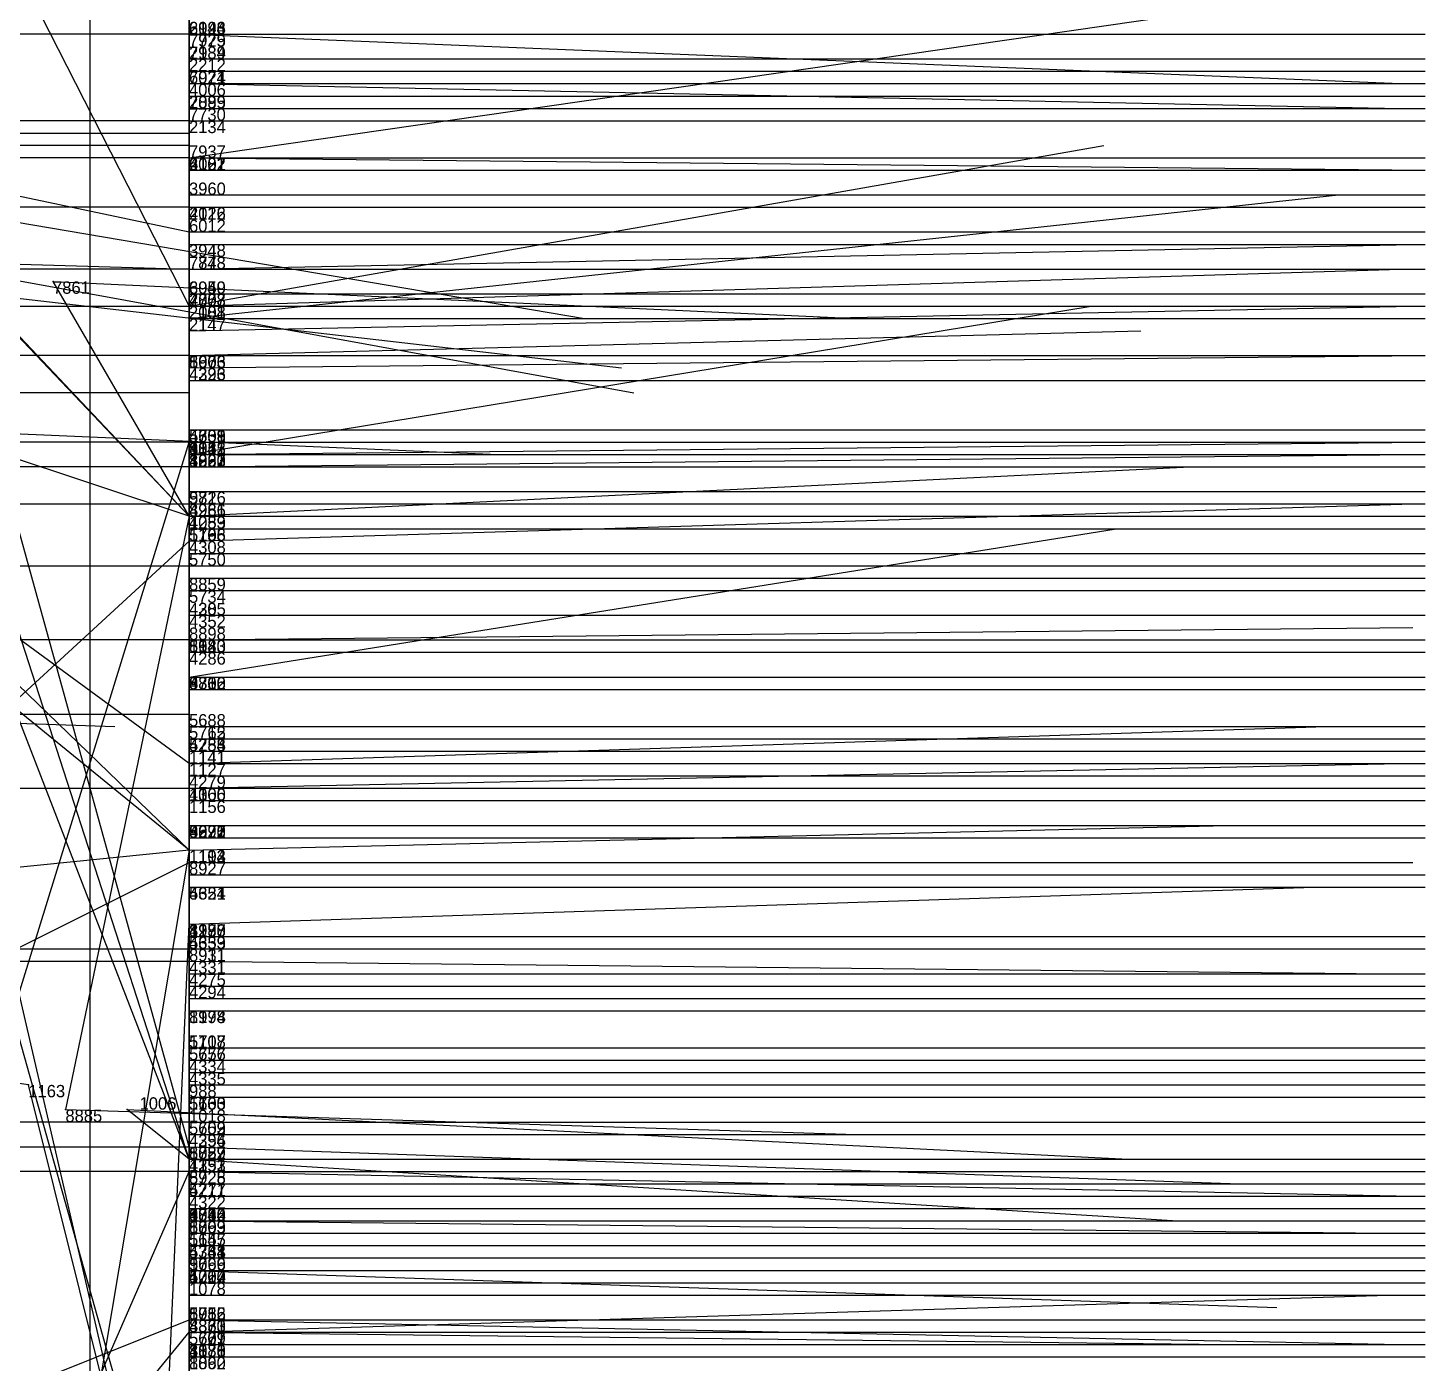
# Model space of a CAD drawing. Extents: x -0.07 to 1.1, y -0.07 to 1.1.
# Drawn here: x 0.987 to 1.1, y 0.4235 to 0.5315 of the extents above; entities that cross this region are included whole.
import ezdxf

# ---------------------------------------------------------------- set-up
doc = ezdxf.new("R2010")
doc.units = 0
for name, color, linetype in [('Clients', 3, 'CONTINUOUS'), ('Facilities', 3, 'CONTINUOUS'), ('Facilities_lines', 3, 'CONTINUOUS'), ('Min_max_boxes', 1, 'CONTINUOUS'), ('Normals', 1, 'CONTINUOUS'), ('Source_points', 5, 'CONTINUOUS'), ('Text', 3, 'CONTINUOUS')]:
    doc.layers.add(name, color=color, linetype=linetype)

msp = doc.modelspace()

# ---------------------------------------------------------------- linework, layer by layer
at = {"layer": 'Clients', "color": 5}
for p in [(1, 0.531, 0.946), (1, 0.521, 0.042), (0.989, 0.511, 1), (1, 0.512, 0.905), (1, 0.512, 0.932), (1, 0.509, 0.002), (1, 0.509, 0.939), (1, 0.508, 0.044), (1, 0.507, 0.073), (1, 0.505, 0.995), (1, 0.504, 0.088), (1, 0.498, 0.978), (1, 0.497, 0.005), (1, 0.497, 0.905), (1, 0.496, 0.932), (1, 0.49, 0.077), (1, 0.482, 0.927), (1, 0.479, 0.002), (1, 0.47, 0.067), (1, 0.464, 0.069), (1, 0.464, 0.016), (1, 0.459, 0.035), (1, 0.456, 0.947), (1, 0.456, 0.946), (0.987, 0.446), (0.99, 0.444, 1), (0.995, 0.444), (1, 0.439, 0.926), (1, 0.435, 0.045), (1, 0.434, 0.081), (1, 0.434, 0.966), (1, 0.431, 0.026), (1, 0.427, 0.955), (1, 0.426, 0.944), (1, 0.426, 0.987)]:
    msp.add_point(p, dxfattribs=at)
at = {"layer": 'Facilities', "color": 3}
for p in [(1, 0.531, 0.358), (1, 0.531, 0.572), (1, 0.531, 0.865), (1, 0.529, 0.172), (1, 0.529, 0.842), (1, 0.528, 0.233), (1, 0.527, 0.678), (1, 0.527, 0.94), (1, 0.526, 0.413), (1, 0.525, 0.135), (1, 0.525, 0.82), (1, 0.525, 0.786), (1, 0.524, 0.106), (1, 0.521, 0.369), (1, 0.521, 0.714), (1, 0.521, 0.911), (1, 0.52, 0.361), (1, 0.518, 0.391), (1, 0.517, 0.146), (1, 0.517, 0.269), (1, 0.515, 0.543), (1, 0.514, 0.496), (1, 0.51, 0.484), (1, 0.51, 0.731), (1, 0.51, 0.833), (1, 0.509, 0.404), (1, 0.508, 0.209), (1, 0.505, 0.522), (1, 0.503, 0.319), (1, 0.503, 0.463), (1, 0.499, 0.426), (1, 0.499, 0.605), (1, 0.498, 0.29), (1, 0.498, 0.579), (1, 0.497, 0.208), (1, 0.497, 0.335), (1, 0.497, 0.369), (1, 0.496, 0.857), (1, 0.494, 0.132), (1, 0.493, 0.676), (1, 0.492, 0.245), (1, 0.492, 0.443), (1, 0.492, 0.988), (1, 0.491, 0.141), (1, 0.491, 0.383), (1, 0.491, 0.537), (1, 0.491, 0.571), (1, 0.489, 0.424), (1, 0.488, 0.642), (1, 0.487, 0.832), (1, 0.486, 0.556), (1, 0.484, 0.347), (1, 0.484, 0.402), (1, 0.484, 0.307), (1, 0.482, 0.845), (1, 0.481, 0.117), (1, 0.481, 0.393), (1, 0.481, 0.541), (1, 0.479, 0.634), (1, 0.479, 0.838), (1, 0.478, 0.393), (1, 0.478, 0.768), (1, 0.475, 0.654), (1, 0.475, 0.586), (1, 0.475, 0.687), (1, 0.474, 0.66), (1, 0.473, 0.405), (1, 0.473, 0.602), (1, 0.472, 0.041), (1, 0.472, 0.155), (1, 0.471, 0.443), (1, 0.47, 0.176), (1, 0.47, 0.487), (1, 0.469, 0.196), (1, 0.467, 0.276), (1, 0.467, 0.592), (1, 0.466, 0.49), (1, 0.466, 0.829), (1, 0.466, 0.865), (1, 0.465, 0.001), (1, 0.463, 0.901), (1, 0.462, 0.373), (1, 0.462, 0.609), (1, 0.458, 0.334), (1, 0.458, 0.332), (1, 0.458, 0.392), (1, 0.458, 0.792), (1, 0.457, 0.728), (1, 0.455, 0.33), (1, 0.454, 0.391), (1, 0.453, 0.354), (1, 0.452, 0.229), (1, 0.452, 0.842), (1, 0.449, 0.175), (1, 0.449, 0.576), (1, 0.449, 0.718), (1, 0.448, 0.531), (1, 0.447, 0.457), (1, 0.446, 0.126), (1, 0.446, 0.483), (1, 0.445, 0.178), (1, 0.445, 0.735), (1, 0.445, 0.667), (1, 0.443, 0.212), (1, 0.443, 0.601), (1, 0.442, 0.38), (1, 0.442, 0.411), (1, 0.442, 0.584), (1, 0.442, 0.703), (1, 0.441, 0.98), (1, 0.44, 0.162), (1, 0.44, 0.005), (1, 0.44, 0.26), (1, 0.44, 0.56), (1, 0.439, 0.271), (1, 0.438, 0.383), (1, 0.438, 0.711), (1, 0.437, 0.48), (1, 0.437, 0.544), (1, 0.436, 0.216), (1, 0.436, 0.84), (1, 0.435, 0.328), (1, 0.435, 0.539), (1, 0.435, 0.698), (1, 0.433, 0.249), (1, 0.433, 0.461), (1, 0.433, 0.539), (1, 0.433, 0.582), (1, 0.432, 0.522), (1, 0.431, 0.201), (1, 0.431, 0.455), (1, 0.431, 0.565), (1, 0.431, 0.729), (1, 0.431, 0.647), (1, 0.43, 0.13), (1, 0.43, 0.516), (1, 0.429, 0.176), (1, 0.427, 0.061), (1, 0.427, 0.343), (1, 0.427, 0.663), (1, 0.426, 0.698), (1, 0.426, 0.673), (1, 0.426, 0.704), (1, 0.425, 0.137), (1, 0.425, 0.318), (1, 0.425, 0.717), (1, 0.425, 0.76), (1, 0.424, 0.096), (1, 0.424, 0.087)]:
    msp.add_point(p, dxfattribs=at)
at = {"layer": 'Facilities_lines', "color": 3}
for p, q in [((1, 0.655, 0.047), (1, 0.504, 0.088)), ((1, 0.655, 0.063), (1, 0.434, 0.081)), ((1, 0.424, 0.087), (1, 0.638, 0.081)), ((1, 0.629, 0.049), (1, 0.47, 0.067)), ((1, 0.629, 0.049), (1, 0.507, 0.073)), ((0.941, 0.625), (1, 0.509, 0.002)), ((1, 0.465, 0.001), (1, 0.611, 0.009)), ((1, 0.465, 0.001), (1, 0.609)), ((1, 0.603, 0.984), (1, 0.456, 0.947)), ((1, 0.603, 0.984), (1, 0.456, 0.946)), ((1, 0.401, 0.999), (0.96, 0.543, 1)), ((1, 0.527, 0.94), (1, 0.531, 0.946)), ((1, 0.527, 0.94), (1, 0.512, 0.932)), ((1, 0.527, 0.94), (1, 0.509, 0.939)), ((1, 0.527, 0.94), (1, 0.348, 0.963)), ((1, 0.394, 0.005), (1, 0.521, 0.042)), ((1, 0.521, 0.911), (1, 0.412, 0.913)), ((1, 0.441, 0.98), (0.979, 0.517, 1)), ((0.931, 0.514, 1), (1, 0.512, 0.905)), ((1, 0.492, 0.988), (0.981, 0.512, 1)), ((1, 0.492, 0.988), (0.989, 0.511, 1)), ((1, 0.492, 0.988), (0.983, 0.51, 1)), ((1, 0.394, 0.005), (1, 0.508, 0.044)), ((1, 0.44, 0.005), (0.979, 0.505)), ((1, 0.441, 0.98), (1, 0.505, 0.995)), ((1, 0.472, 0.041), (0.959, 0.502)), ((1, 0.44, 0.005), (0.976, 0.502)), ((1, 0.492, 0.988), (0.979, 0.499, 1)), ((0.975, 0.417, 1), (1, 0.498, 0.978)), ((1, 0.44, 0.005), (1, 0.497, 0.005)), ((1, 0.418, 0.908), (1, 0.497, 0.905)), ((1, 0.319, 0.938), (1, 0.496, 0.932)), ((1, 0.465, 0.001), (0.971, 0.493)), ((1, 0.492, 0.988), (0.99, 0.444, 1)), ((1, 0.492, 0.988), (1, 0.258, 0.983)), ((1, 0.492, 0.988), (1, 0.426, 0.987)), ((0.938, 0.433), (1, 0.49, 0.077)), ((1, 0.394, 0.005), (0.978, 0.489)), ((1, 0.465, 0.001), (0.973, 0.487)), ((1, 0.368, 0.949), (1, 0.482, 0.927)), ((1, 0.394, 0.005), (1, 0.479, 0.002)), ((1, 0.472, 0.041), (1, 0.269, 0.019)), ((1, 0.472, 0.041), (1, 0.314, 0.051)), ((1, 0.472, 0.041), (1, 0.464, 0.016)), ((1, 0.472, 0.041), (1, 0.431, 0.026)), ((1, 0.465, 0.001), (0.951, 0.46)), ((1, 0.465, 0.001), (0.978, 0.334)), ((1, 0.465, 0.001), (1, 0.408, 0.064)), ((1, 0.465, 0.001), (1, 0.323, 0.028)), ((1, 0.465, 0.001), (1, 0.402, 0.06)), ((0.938, 0.433), (1, 0.464, 0.069)), ((0.995, 0.344), (1, 0.459, 0.035)), ((1, 0.394, 0.005), (0.987, 0.446)), ((1, 0.44, 0.005), (0.995, 0.444)), ((1, 0.44, 0.005), (1, 0.369, 0.01)), ((0.956, 0.338, 1), (1, 0.439, 0.926)), ((1, 0.427, 0.061), (1, 0.435, 0.045)), ((1, 0.401, 0.999), (1, 0.434, 0.966)), ((0.975, 0.417, 1), (1, 0.427, 0.955)), ((1, 0.427, 0.061), (1, 0.22, 0.063)), ((0.982, 0.404, 1), (1, 0.426, 0.944))]:
    msp.add_line(p, q, dxfattribs=at)
at = {"layer": 'Min_max_boxes', "color": 1}
for p, q in [((1, 0.523, 0.934), (1, 0.903, 0.934)), ((1, 0.523, 1), (1, 0.903, 1)), ((1, 0.504, 0.045), (1, 0.885, 0.045)), ((1, 0.885, 0.045), (1, 0.504, 0.045)), ((1, 0.504, 0.088), (1, 0.885, 0.088)), ((1, 0.885, 0.088), (1, 0.504, 0.088)), ((1, 0.509), (1, 0.811)), ((1, 0.509, 0.073), (1, 0.811, 0.073)), ((1, 0.47), (1, 0.788)), ((1, 0.47, 0.073), (1, 0.788, 0.073)), ((1, 0.476), (1, 0.767)), ((1, 0.476, 0.004), (1, 0.767, 0.004)), ((1, 0.488, 0.957), (1, 0.751, 0.957)), ((1, 0.488, 1), (1, 0.751, 1)), ((1, 0.456, 0.946), (1, 0.72, 0.946)), ((1, 0.456, 1), (1, 0.72, 1)), ((1, 0.457), (1, 0.674)), ((1, 0.457, 0.067), (1, 0.674, 0.067)), ((1, 0.434, 0.063), (1, 0.655, 0.063)), ((1, 0.655, 0.063), (1, 0.434, 0.063)), ((1, 0.434, 0.081), (1, 0.655, 0.081)), ((1, 0.655, 0.081), (1, 0.434, 0.081)), ((1, 0.424, 0.081), (1, 0.638, 0.081)), ((1, 0.638, 0.081), (1, 0.424, 0.081)), ((1, 0.424, 0.087), (1, 0.638, 0.087)), ((1, 0.638, 0.087), (1, 0.424, 0.087)), ((1, 0.221), (1, 0.626)), ((1, 0.221, 0.015), (1, 0.626, 0.015)), ((1, 0.323), (1, 0.611)), ((1, 0.323, 0.064), (1, 0.611, 0.064)), ((0.992, 0.239), (0.992, 0.573)), ((0.992, 0.239), (0.992, 0.573)), ((1, 0.292, 0.944), (1, 0.563, 0.944)), ((1, 0.292, 1), (1, 0.563, 1)), ((1, 0.405), (1, 0.555)), ((1, 0.405, 0.077), (1, 0.555, 0.077)), ((1, 0.291, 0.966), (1, 0.543, 0.966)), ((1, 0.291, 1), (1, 0.543, 1)), ((1, 0.531, 0.927), (0.933, 0.531, 0.927)), ((1, 0.531, 1), (0.933, 0.531, 1)), ((1, 0.352, 0.927), (1, 0.531, 0.927)), ((1, 0.352, 1), (1, 0.531, 1)), ((1, 0.531, 0.927), (1, 0.531, 1)), ((1, 0.348, 0.932), (1, 0.531, 0.932)), ((1, 0.531, 0.932), (1, 0.531, 0.932)), ((1, 0.531, 0.932), (1, 0.348, 0.932)), ((1, 0.348, 0.963), (1, 0.531, 0.963)), ((1, 0.531, 0.963), (1, 0.531, 0.963)), ((1, 0.531, 0.963), (1, 0.348, 0.963)), ((1, 0.531, 0.932), (1, 0.531, 0.963)), ((1, 0.531, 0.932), (1, 0.531, 0.963)), ((1, 0.524, 0.905), (0.921, 0.524, 0.905)), ((1, 0.524, 1), (0.921, 0.524, 1)), ((1, 0.493, 0.905), (1, 0.524, 0.905)), ((1, 0.493, 1), (1, 0.524, 1)), ((1, 0.524, 0.905), (1, 0.524, 1)), ((0.962, 0.523, 0.934), (1, 0.523, 0.934)), ((0.962, 0.523, 1), (1, 0.523, 1)), ((1, 0.523, 0.934), (1, 0.523, 1)), ((1, 0.522, 0.996), (0.946, 0.522, 0.996)), ((1, 0.522, 1), (0.946, 0.522, 1)), ((1, 0.356, 0.996), (1, 0.522, 0.996)), ((1, 0.356, 1), (1, 0.522, 1)), ((1, 0.522, 0.996), (1, 0.522, 1)), ((1, 0.521), (0.953, 0.521)), ((1, 0.521, 0.059), (0.953, 0.521, 0.059)), ((1, 0.368), (1, 0.521)), ((1, 0.368, 0.059), (1, 0.521, 0.059)), ((1, 0.521), (1, 0.521, 0.059)), ((1, 0.412, 0.911), (1, 0.521, 0.911)), ((1, 0.521, 0.911), (1, 0.521, 0.911)), ((1, 0.521, 0.911), (1, 0.412, 0.911)), ((1, 0.412, 0.913), (1, 0.521, 0.913)), ((1, 0.521, 0.913), (1, 0.521, 0.913)), ((1, 0.521, 0.913), (1, 0.412, 0.913)), ((1, 0.521, 0.911), (1, 0.521, 0.913)), ((1, 0.521, 0.911), (1, 0.521, 0.913)), ((1, 0.517, 0.98), (0.979, 0.517, 0.98)), ((1, 0.517, 1), (0.979, 0.517, 1)), ((1, 0.441, 0.98), (1, 0.517, 0.98)), ((1, 0.441, 1), (1, 0.517, 1)), ((1, 0.517, 0.98), (1, 0.517, 1)), ((1, 0.512, 0.983), (0.979, 0.512, 0.983)), ((1, 0.512, 1), (0.979, 0.512, 1)), ((1, 0.258, 0.983), (1, 0.512, 0.983)), ((1, 0.258, 1), (1, 0.512, 1)), ((1, 0.512, 0.983), (1, 0.512, 1)), ((0.932, 0.509), (1, 0.509)), ((0.932, 0.509, 0.073), (1, 0.509, 0.073)), ((1, 0.509), (1, 0.509, 0.073)), ((1, 0.505), (0.976, 0.505)), ((1, 0.505, 0.01), (0.976, 0.505, 0.01)), ((1, 0.369), (1, 0.505)), ((1, 0.369, 0.01), (1, 0.505, 0.01)), ((1, 0.505), (1, 0.505, 0.01)), ((1, 0.504, 0.045), (1, 0.504, 0.045)), ((1, 0.504, 0.088), (1, 0.504, 0.088)), ((1, 0.504, 0.045), (1, 0.504, 0.088)), ((1, 0.504, 0.045), (1, 0.504, 0.088)), ((1, 0.502), (0.959, 0.502)), ((1, 0.502, 0.051), (0.959, 0.502, 0.051)), ((1, 0.269), (1, 0.502)), ((1, 0.269, 0.051), (1, 0.502, 0.051)), ((1, 0.502), (1, 0.502, 0.051)), ((1, 0.498), (0.964, 0.498)), ((1, 0.498, 0.035), (0.964, 0.498, 0.035)), ((1, 0.498, 0.955), (0.964, 0.498, 0.955)), ((1, 0.498, 1), (0.964, 0.498, 1)), ((1, 0.159), (1, 0.498)), ((1, 0.159, 0.035), (1, 0.498, 0.035)), ((1, 0.498), (1, 0.498, 0.035)), ((1, 0.285, 0.955), (1, 0.498, 0.955)), ((1, 0.285, 1), (1, 0.498, 1)), ((1, 0.498, 0.955), (1, 0.498, 1)), ((1, 0.418, 0.905), (1, 0.497, 0.905)), ((1, 0.497, 0.905), (1, 0.497, 0.905)), ((1, 0.497, 0.905), (1, 0.418, 0.905)), ((1, 0.418, 0.908), (1, 0.497, 0.908)), ((1, 0.497, 0.908), (1, 0.497, 0.908)), ((1, 0.497, 0.908), (1, 0.418, 0.908)), ((1, 0.497, 0.905), (1, 0.497, 0.908)), ((1, 0.497, 0.905), (1, 0.497, 0.908)), ((1, 0.496, 0.932), (0.929, 0.496, 0.932)), ((1, 0.496, 1), (0.929, 0.496, 1)), ((1, 0.278, 0.932), (1, 0.496, 0.932)), ((1, 0.278, 1), (1, 0.496, 1)), ((1, 0.496, 0.932), (1, 0.496, 1)), ((0.921, 0.493, 0.905), (1, 0.493, 0.905)), ((0.921, 0.493, 1), (1, 0.493, 1)), ((1, 0.493, 0.905), (1, 0.493, 1)), ((0.951, 0.488, 0.957), (1, 0.488, 0.957)), ((0.951, 0.488, 1), (1, 0.488, 1)), ((1, 0.488, 0.957), (1, 0.488, 1)), ((1, 0.482), (0.92, 0.482)), ((1, 0.482, 0.075), (0.92, 0.482, 0.075)), ((1, 0.482, 0.927), (0.946, 0.482, 0.927)), ((1, 0.482, 1), (0.946, 0.482, 1)), ((1, 0.166), (1, 0.482)), ((1, 0.166, 0.075), (1, 0.482, 0.075)), ((1, 0.482), (1, 0.482, 0.075)), ((1, 0.226, 0.927), (1, 0.482, 0.927)), ((1, 0.226, 1), (1, 0.482, 1)), ((1, 0.482, 0.927), (1, 0.482, 1)), ((0.961, 0.476), (1, 0.476)), ((0.961, 0.476, 0.004), (1, 0.476, 0.004)), ((1, 0.476), (1, 0.476, 0.004)), ((0.934, 0.47), (1, 0.47)), ((0.934, 0.47, 0.073), (1, 0.47, 0.073)), ((1, 0.47), (1, 0.47, 0.073)), ((0.947, 0.457), (1, 0.457)), ((0.947, 0.457, 0.067), (1, 0.457, 0.067)), ((1, 0.457), (1, 0.457, 0.067)), ((0.984, 0.456, 0.946), (1, 0.456, 0.946)), ((0.984, 0.456, 1), (1, 0.456, 1)), ((1, 0.456, 0.946), (1, 0.456, 1)), ((1, 0.443, 0.965), (0.957, 0.443, 0.965)), ((1, 0.443, 1), (0.957, 0.443, 1)), ((1, 0.336, 0.965), (1, 0.443, 0.965)), ((1, 0.336, 1), (1, 0.443, 1)), ((1, 0.443, 0.965), (1, 0.443, 1)), ((0.979, 0.441, 0.98), (1, 0.441, 0.98)), ((0.979, 0.441, 1), (1, 0.441, 1)), ((1, 0.441, 0.98), (1, 0.441, 1)), ((1, 0.439, 0.926), (0.948, 0.439, 0.926)), ((1, 0.439, 1), (0.948, 0.439, 1)), ((1, 0.318, 0.926), (1, 0.439, 0.926)), ((1, 0.318, 1), (1, 0.439, 1)), ((1, 0.439, 0.926), (1, 0.439, 1)), ((1, 0.22, 0.045), (1, 0.435, 0.045)), ((1, 0.435, 0.045), (1, 0.435, 0.045)), ((1, 0.435, 0.045), (1, 0.22, 0.045)), ((1, 0.22, 0.063), (1, 0.435, 0.063)), ((1, 0.435, 0.063), (1, 0.435, 0.063)), ((1, 0.435, 0.063), (1, 0.22, 0.063)), ((1, 0.435, 0.045), (1, 0.435, 0.063)), ((1, 0.435, 0.045), (1, 0.435, 0.063)), ((1, 0.434, 0.063), (1, 0.434, 0.063)), ((1, 0.434, 0.081), (1, 0.434, 0.081)), ((1, 0.434, 0.063), (1, 0.434, 0.081)), ((1, 0.434, 0.063), (1, 0.434, 0.081)), ((1, 0.424, 0.081), (1, 0.424, 0.081)), ((1, 0.424, 0.087), (1, 0.424, 0.087)), ((1, 0.424, 0.081), (1, 0.424, 0.087)), ((1, 0.424, 0.081), (1, 0.424, 0.087))]:
    msp.add_line(p, q, dxfattribs=at)
at = {"layer": 'Normals', "color": 1}
for p, q in [((1, 0.521, 0.042), (1.09, 0.534)), ((1, 0.531, 0.358), (1.1, 0.531, 0.358)), ((1, 0.531, 0.572), (1.1, 0.531, 0.572)), ((1, 0.531, 0.946), (1.098, 0.527, 0.968)), ((1, 0.531, 0.865), (1.1, 0.531, 0.865)), ((1, 0.529, 0.172), (1.1, 0.529, 0.172)), ((1, 0.529, 0.842), (1.1, 0.529, 0.842)), ((1, 0.528, 0.233), (1.1, 0.528, 0.233)), ((1, 0.527, 0.678), (1.1, 0.527, 0.678)), ((1, 0.527, 0.94), (1.098, 0.525, 0.96)), ((1, 0.526, 0.413), (1.1, 0.526, 0.413)), ((1, 0.525, 0.135), (1.1, 0.525, 0.135)), ((1, 0.525, 0.82), (1.1, 0.525, 0.82)), ((1, 0.525, 0.786), (1.1, 0.525, 0.786)), ((1, 0.524, 0.106), (1.1, 0.524, 0.106)), ((0.962, 0.523, 1), (1, 0.515, 1.092)), ((1, 0.509, 0.002), (1.074, 0.522, -0.063)), ((1, 0.521, 0.369), (1.1, 0.521, 0.369)), ((1, 0.521, 0.714), (1.1, 0.521, 0.714)), ((1, 0.521, 0.911), (1.1, 0.52, 0.916)), ((1, 0.52, 0.361), (1.1, 0.52, 0.361)), ((1, 0.508, 0.044), (1.093, 0.518, 0.007)), ((1, 0.518, 0.391), (1.1, 0.518, 0.391)), ((0.979, 0.517, 1), (1.032, 0.508, 1.085)), ((1, 0.517, 0.146), (1.1, 0.517, 0.146)), ((1, 0.517, 0.269), (1.1, 0.517, 0.269)), ((1, 0.515, 0.543), (1.1, 0.515, 0.543)), ((1, 0.514, 0.496), (1.1, 0.514, 0.496)), ((1, 0.512, 0.932), (1.099, 0.514, 0.949)), ((0.981, 0.512, 1), (1.036, 0.502, 1.083)), ((0.989, 0.511, 1), (1.054, 0.508, 1.076)), ((1, 0.512, 0.905), (1.1, 0.512, 0.907)), ((1, 0.509, 0.939), (1.098, 0.512, 0.956)), ((0.983, 0.51, 1), (1.035, 0.504, 1.086)), ((1, 0.51, 0.484), (1.1, 0.51, 0.484)), ((1, 0.51, 0.731), (1.1, 0.51, 0.731)), ((1, 0.51, 0.833), (1.1, 0.51, 0.833)), ((1, 0.497, 0.005), (1.073, 0.509, -0.062)), ((1, 0.507, 0.073), (1.099, 0.509, 0.058)), ((1, 0.509, 0.404), (1.1, 0.509, 0.404)), ((1, 0.508, 0.209), (1.1, 0.508, 0.209)), ((1, 0.505, 0.995), (1.077, 0.507, 1.058)), ((1, 0.504, 0.088), (1.1, 0.505, 0.079)), ((1, 0.505, 0.522), (1.1, 0.505, 0.522)), ((1, 0.503, 0.319), (1.1, 0.503, 0.319)), ((1, 0.503, 0.463), (1.1, 0.503, 0.463)), ((0.979, 0.499, 1), (1.025, 0.497, 1.089)), ((1, 0.499, 0.426), (1.1, 0.499, 0.426)), ((1, 0.499, 0.605), (1.1, 0.499, 0.605)), ((1, 0.498, 0.29), (1.1, 0.498, 0.29)), ((1, 0.498, 0.579), (1.1, 0.498, 0.579)), ((1, 0.498, 0.978), (1.085, 0.498, 1.031)), ((1, 0.497, 0.905), (1.1, 0.498, 0.906)), ((1, 0.497, 0.208), (1.1, 0.497, 0.208)), ((1, 0.497, 0.335), (1.1, 0.497, 0.335)), ((1, 0.497, 0.369), (1.1, 0.497, 0.369)), ((1, 0.496, 0.932), (1.099, 0.497, 0.945)), ((1, 0.496, 0.857), (1.1, 0.496, 0.857)), ((1, 0.492, 0.988), (1.081, 0.496, 1.047)), ((1, 0.494, 0.132), (1.1, 0.494, 0.132)), ((1, 0.49, 0.077), (1.099, 0.493, 0.065)), ((1, 0.493, 0.676), (1.1, 0.493, 0.676)), ((1, 0.492, 0.245), (1.1, 0.492, 0.245)), ((1, 0.492, 0.443), (1.1, 0.492, 0.443)), ((1, 0.479, 0.002), (1.075, 0.491, -0.062)), ((1, 0.491, 0.141), (1.1, 0.491, 0.141)), ((1, 0.491, 0.383), (1.1, 0.491, 0.383)), ((1, 0.491, 0.537), (1.1, 0.491, 0.537)), ((1, 0.491, 0.571), (1.1, 0.491, 0.571)), ((1, 0.489, 0.424), (1.1, 0.489, 0.424)), ((1, 0.488, 0.642), (1.1, 0.488, 0.642)), ((1, 0.487, 0.832), (1.1, 0.487, 0.832)), ((1, 0.486, 0.556), (1.1, 0.486, 0.556)), ((1, 0.484, 0.347), (1.1, 0.484, 0.347)), ((1, 0.484, 0.402), (1.1, 0.484, 0.402)), ((1, 0.484, 0.307), (1.1, 0.484, 0.307)), ((1, 0.482, 0.927), (1.099, 0.483, 0.941)), ((1, 0.482, 0.845), (1.1, 0.482, 0.845)), ((1, 0.481, 0.117), (1.1, 0.481, 0.117)), ((1, 0.481, 0.393), (1.1, 0.481, 0.393)), ((1, 0.481, 0.541), (1.1, 0.481, 0.541)), ((1, 0.479, 0.634), (1.1, 0.479, 0.634)), ((1, 0.479, 0.838), (1.1, 0.479, 0.838)), ((1, 0.478, 0.393), (1.1, 0.478, 0.393)), ((1, 0.478, 0.768), (1.1, 0.478, 0.768)), ((0.964, 0.476, 1), (0.994, 0.475, 1.095)), ((1, 0.472, 0.041), (1.092, 0.475, 0.003)), ((1, 0.475, 0.654), (1.1, 0.475, 0.654)), ((1, 0.475, 0.586), (1.1, 0.475, 0.586)), ((1, 0.475, 0.687), (1.1, 0.475, 0.687)), ((1, 0.474, 0.66), (1.1, 0.474, 0.66)), ((1, 0.473, 0.405), (1.1, 0.473, 0.405)), ((1, 0.473, 0.602), (1.1, 0.473, 0.602)), ((1, 0.47, 0.067), (1.098, 0.472, 0.049)), ((1, 0.472, 0.155), (1.1, 0.472, 0.155)), ((1, 0.471, 0.443), (1.1, 0.471, 0.443)), ((1, 0.47, 0.176), (1.1, 0.47, 0.176)), ((1, 0.47, 0.487), (1.1, 0.47, 0.487)), ((1, 0.469, 0.196), (1.1, 0.469, 0.196)), ((1, 0.465, 0.001), (1.084, 0.467, -0.053)), ((1, 0.467, 0.276), (1.1, 0.467, 0.276)), ((1, 0.467, 0.592), (1.1, 0.467, 0.592)), ((1, 0.466, 0.49), (1.1, 0.466, 0.49)), ((1, 0.466, 0.829), (1.1, 0.466, 0.829)), ((1, 0.466, 0.865), (1.1, 0.466, 0.865)), ((1, 0.464, 0.016), (1.089, 0.464, -0.03)), ((1, 0.464, 0.069), (1.099, 0.464, 0.053)), ((1, 0.463, 0.901), (1.1, 0.463, 0.901)), ((1, 0.459, 0.035), (1.091, 0.462, -0.007)), ((1, 0.462, 0.373), (1.1, 0.462, 0.373)), ((1, 0.462, 0.609), (1.1, 0.462, 0.609)), ((1, 0.458, 0.334), (1.1, 0.458, 0.334)), ((1, 0.458, 0.332), (1.1, 0.458, 0.332)), ((1, 0.458, 0.392), (1.1, 0.458, 0.392)), ((1, 0.458, 0.792), (1.1, 0.458, 0.792)), ((1, 0.457, 0.728), (1.1, 0.457, 0.728)), ((1, 0.456, 0.947), (1.097, 0.455, 0.973)), ((1, 0.456, 0.946), (1.097, 0.455, 0.972)), ((0.987, 0.446), (0.922, 0.455, 0.076)), ((1, 0.455, 0.33), (1.1, 0.455, 0.33)), ((1, 0.454, 0.391), (1.1, 0.454, 0.391)), ((1, 0.453, 0.354), (1.1, 0.453, 0.354)), ((1, 0.452, 0.229), (1.1, 0.452, 0.229)), ((1, 0.452, 0.842), (1.1, 0.452, 0.842)), ((1, 0.449, 0.175), (1.1, 0.449, 0.175)), ((1, 0.449, 0.576), (1.1, 0.449, 0.576)), ((1, 0.449, 0.718), (1.1, 0.449, 0.718)), ((1, 0.448, 0.531), (1.1, 0.448, 0.531)), ((1, 0.447, 0.457), (1.1, 0.447, 0.457)), ((1, 0.446, 0.126), (1.1, 0.446, 0.126)), ((1, 0.446, 0.483), (1.1, 0.446, 0.483)), ((1, 0.445, 0.178), (1.1, 0.445, 0.178)), ((1, 0.445, 0.735), (1.1, 0.445, 0.735)), ((1, 0.445, 0.667), (1.1, 0.445, 0.667)), ((0.99, 0.444, 1), (1.054, 0.442, 1.077)), ((0.995, 0.444), (1.076, 0.44, -0.059)), ((1, 0.443, 0.212), (1.1, 0.443, 0.212)), ((1, 0.443, 0.601), (1.1, 0.443, 0.601)), ((1, 0.442, 0.38), (1.1, 0.442, 0.38)), ((1, 0.442, 0.411), (1.1, 0.442, 0.411)), ((1, 0.442, 0.584), (1.1, 0.442, 0.584)), ((1, 0.442, 0.703), (1.1, 0.442, 0.703)), ((1, 0.441, 0.98), (1.085, 0.438, 1.033)), ((1, 0.44, 0.162), (1.1, 0.44, 0.162)), ((1, 0.44, 0.005), (1.08, 0.435, -0.054)), ((1, 0.44, 0.26), (1.1, 0.44, 0.26)), ((1, 0.44, 0.56), (1.1, 0.44, 0.56)), ((1, 0.439, 0.271), (1.1, 0.439, 0.271)), ((1, 0.439, 0.926), (1.099, 0.437, 0.938)), ((1, 0.438, 0.383), (1.1, 0.438, 0.383)), ((1, 0.438, 0.711), (1.1, 0.438, 0.711)), ((1, 0.437, 0.48), (1.1, 0.437, 0.48)), ((1, 0.437, 0.544), (1.1, 0.437, 0.544)), ((1, 0.436, 0.216), (1.1, 0.436, 0.216)), ((1, 0.436, 0.84), (1.1, 0.436, 0.84)), ((1, 0.435, 0.045), (1.097, 0.434, 0.022)), ((1, 0.435, 0.328), (1.1, 0.435, 0.328)), ((1, 0.435, 0.539), (1.1, 0.435, 0.539)), ((1, 0.435, 0.698), (1.1, 0.435, 0.698)), ((1, 0.434, 0.081), (1.1, 0.434, 0.075)), ((1, 0.434, 0.966), (1.091, 0.434, 1.007)), ((1, 0.433, 0.249), (1.1, 0.433, 0.249)), ((1, 0.433, 0.461), (1.1, 0.433, 0.461)), ((1, 0.433, 0.539), (1.1, 0.433, 0.539)), ((1, 0.433, 0.582), (1.1, 0.433, 0.582)), ((1, 0.432, 0.522), (1.1, 0.432, 0.522)), ((1, 0.431, 0.201), (1.1, 0.431, 0.201)), ((1, 0.431, 0.026), (1.088, 0.428, -0.021)), ((1, 0.431, 0.455), (1.1, 0.431, 0.455)), ((1, 0.431, 0.565), (1.1, 0.431, 0.565)), ((1, 0.431, 0.729), (1.1, 0.431, 0.729)), ((1, 0.431, 0.647), (1.1, 0.431, 0.647)), ((1, 0.43, 0.13), (1.1, 0.43, 0.13)), ((1, 0.43, 0.516), (1.1, 0.43, 0.516)), ((1, 0.429, 0.176), (1.1, 0.429, 0.176)), ((1, 0.426, 0.944), (1.097, 0.429, 0.967)), ((1, 0.427, 0.061), (1.098, 0.425, 0.043)), ((1, 0.427, 0.343), (1.1, 0.427, 0.343)), ((1, 0.427, 0.663), (1.1, 0.427, 0.663)), ((1, 0.427, 0.955), (1.094, 0.427, 0.99)), ((1, 0.426, 0.698), (1.1, 0.426, 0.698)), ((1, 0.426, 0.673), (1.1, 0.426, 0.673)), ((1, 0.426, 0.704), (1.1, 0.426, 0.704)), ((1, 0.426, 0.987), (1.084, 0.425, 1.041)), ((1, 0.425, 0.137), (1.1, 0.425, 0.137)), ((1, 0.425, 0.318), (1.1, 0.425, 0.318)), ((1, 0.425, 0.717), (1.1, 0.425, 0.717)), ((1, 0.425, 0.76), (1.1, 0.425, 0.76)), ((1, 0.424, 0.096), (1.1, 0.424, 0.096)), ((1, 0.424, 0.087), (1.1, 0.424, 0.084))]:
    msp.add_line(p, q, dxfattribs=at)
at = {"layer": 'Source_points', "color": 5}
for p in [(1, 0.531, 0.358), (1, 0.531, 0.572), (1, 0.531, 0.946), (1, 0.531, 0.865), (1, 0.529, 0.172), (1, 0.529, 0.842), (1, 0.528, 0.233), (1, 0.527, 0.678), (1, 0.527, 0.94), (1, 0.526, 0.413), (1, 0.525, 0.135), (1, 0.525, 0.82), (1, 0.525, 0.786), (1, 0.524, 0.106), (1, 0.521, 0.042), (1, 0.521, 0.369), (1, 0.521, 0.714), (1, 0.521, 0.911), (1, 0.52, 0.361), (1, 0.518, 0.391), (1, 0.517, 0.146), (1, 0.517, 0.269), (1, 0.515, 0.543), (1, 0.514, 0.496), (0.989, 0.511, 1), (1, 0.512, 0.905), (1, 0.512, 0.932), (1, 0.51, 0.484), (1, 0.51, 0.731), (1, 0.51, 0.833), (1, 0.509, 0.002), (1, 0.509, 0.404), (1, 0.509, 0.939), (1, 0.508, 0.044), (1, 0.508, 0.209), (1, 0.507, 0.073), (1, 0.505, 0.522), (1, 0.505, 0.995), (1, 0.504, 0.088), (1, 0.503, 0.319), (1, 0.503, 0.463), (1, 0.499, 0.426), (1, 0.499, 0.605), (1, 0.498, 0.29), (1, 0.498, 0.579), (1, 0.498, 0.978), (1, 0.497, 0.208), (1, 0.497, 0.005), (1, 0.497, 0.335), (1, 0.497, 0.369), (1, 0.497, 0.905), (1, 0.496, 0.857), (1, 0.496, 0.932), (1, 0.494, 0.132), (1, 0.493, 0.676), (1, 0.492, 0.245), (1, 0.492, 0.443), (1, 0.492, 0.988), (1, 0.491, 0.141), (1, 0.491, 0.383), (1, 0.491, 0.537), (1, 0.491, 0.571), (1, 0.49, 0.077), (1, 0.489, 0.424), (1, 0.488, 0.642), (1, 0.487, 0.832), (1, 0.486, 0.556), (1, 0.484, 0.347), (1, 0.484, 0.402), (1, 0.484, 0.307), (1, 0.482, 0.845), (1, 0.482, 0.927), (1, 0.481, 0.117), (1, 0.481, 0.393), (1, 0.481, 0.541), (1, 0.479, 0.002), (1, 0.479, 0.634), (1, 0.479, 0.838), (1, 0.478, 0.393), (1, 0.478, 0.768), (1, 0.475, 0.654), (1, 0.475, 0.586), (1, 0.475, 0.687), (1, 0.474, 0.66), (1, 0.473, 0.405), (1, 0.473, 0.602), (1, 0.472, 0.041), (1, 0.472, 0.155), (1, 0.471, 0.443), (1, 0.47, 0.067), (1, 0.47, 0.176), (1, 0.47, 0.487), (1, 0.469, 0.196), (1, 0.467, 0.276), (1, 0.467, 0.592), (1, 0.466, 0.49), (1, 0.466, 0.829), (1, 0.466, 0.865), (1, 0.465, 0.001), (1, 0.464, 0.016), (1, 0.464, 0.069), (1, 0.463, 0.901), (1, 0.462, 0.373), (1, 0.462, 0.609), (1, 0.459, 0.035), (1, 0.458, 0.334), (1, 0.458, 0.332), (1, 0.458, 0.392), (1, 0.458, 0.792), (1, 0.457, 0.728), (1, 0.456, 0.947), (1, 0.456, 0.946), (1, 0.455, 0.33), (1, 0.454, 0.391), (1, 0.453, 0.354), (1, 0.452, 0.229), (1, 0.452, 0.842), (1, 0.449, 0.175), (1, 0.449, 0.576), (1, 0.449, 0.718), (1, 0.448, 0.531), (1, 0.447, 0.457), (0.987, 0.446), (1, 0.446, 0.126), (1, 0.446, 0.483), (1, 0.445, 0.178), (1, 0.445, 0.735), (1, 0.445, 0.667), (0.99, 0.444, 1), (0.995, 0.444), (1, 0.443, 0.212), (1, 0.443, 0.601), (1, 0.442, 0.38), (1, 0.442, 0.411), (1, 0.442, 0.584), (1, 0.442, 0.703), (1, 0.441, 0.98), (1, 0.44, 0.162), (1, 0.44, 0.005), (1, 0.44, 0.26), (1, 0.44, 0.56), (1, 0.439, 0.271), (1, 0.439, 0.926), (1, 0.438, 0.383), (1, 0.438, 0.711), (1, 0.437, 0.48), (1, 0.437, 0.544), (1, 0.436, 0.216), (1, 0.436, 0.84), (1, 0.435, 0.045), (1, 0.435, 0.328), (1, 0.435, 0.539), (1, 0.435, 0.698), (1, 0.434, 0.081), (1, 0.434, 0.966), (1, 0.433, 0.249), (1, 0.433, 0.461), (1, 0.433, 0.539), (1, 0.433, 0.582), (1, 0.432, 0.522), (1, 0.431, 0.201), (1, 0.431, 0.026), (1, 0.431, 0.455), (1, 0.431, 0.565), (1, 0.431, 0.729), (1, 0.431, 0.647), (1, 0.43, 0.13), (1, 0.43, 0.516), (1, 0.429, 0.176), (1, 0.427, 0.061), (1, 0.427, 0.343), (1, 0.427, 0.663), (1, 0.427, 0.955), (1, 0.426, 0.698), (1, 0.426, 0.673), (1, 0.426, 0.704), (1, 0.426, 0.944), (1, 0.426, 0.987), (1, 0.425, 0.137), (1, 0.425, 0.318), (1, 0.425, 0.717), (1, 0.425, 0.76), (1, 0.424, 0.096), (1, 0.424, 0.087)]:
    msp.add_point(p, dxfattribs=at)

# ---------------------------------------------------------------- texts
at = {"layer": 'Text', "color": 3}
for s, p in [('3943', (1, 0.531, 0.358)), ('2124', (1, 0.531, 0.057)), ('6096', (1, 0.531, 0.572)), ('7779', (1, 0.53, 0.946)), ('7925', (1, 0.53, 0.865)), ('2189', (1, 0.529, 0.172)), ('7934', (1, 0.529, 0.842)), ('2212', (1, 0.528, 0.233)), ('6074', (1, 0.527, 0.678)), ('7921', (1, 0.527, 0.94)), ('4006', (1, 0.526, 0.413)), ('2089', (1, 0.525, 0.135)), ('7895', (1, 0.525, 0.786)), ('7730', (1, 0.524, 0.82)), ('2134', (1, 0.523, 0.106)), ('7937', (1, 0.521, 0.911)), ('4001', (1, 0.52, 0.369)), ('4022', (1, 0.52, 0.361)), ('2181', (1, 0.52, 0.042)), ('6027', (1, 0.52, 0.714)), ('3960', (1, 0.518, 0.391)), ('4012', (1, 0.516, 0.269)), ('2126', (1, 0.516, 0.146)), ('6012', (1, 0.515, 0.543)), ('3948', (1, 0.513, 0.496)), ('7778', (1, 0.512, 0.905)), ('7843', (1, 0.512, 0.932)), ('7861', (0.989, 0.51, 1)), ('3950', (1, 0.51, 0.484)), ('6049', (1, 0.51, 0.731)), ('4007', (1, 0.509, 0.404)), ('2073', (1, 0.509, 0.002)), ('7758', (1, 0.509, 0.833)), ('7858', (1, 0.509, 0.939)), ('2081', (1, 0.508, 0.044)), ('2108', (1, 0.508, 0.209)), ('2147', (1, 0.507, 0.073)), ('5666', (1, 0.504, 0.522)), ('8976', (1, 0.504, 0.995)), ('1003', (1, 0.504, 0.088)), ('4293', (1, 0.503, 0.319)), ('4326', (1, 0.503, 0.463)), ('4309', (1, 0.498, 0.426)), ('5658', (1, 0.498, 0.579)), ('5731', (1, 0.498, 0.605)), ('4345', (1, 0.497, 0.29)), ('8852', (1, 0.497, 0.978)), ('9013', (1, 0.497, 0.905)), ('1121', (1, 0.497, 0.005)), ('4263', (1, 0.496, 0.335)), ('4327', (1, 0.496, 0.369)), ('8861', (1, 0.496, 0.857)), ('8990', (1, 0.496, 0.932)), ('1032', (1, 0.496, 0.208)), ('5716', (1, 0.493, 0.676)), ('982', (1, 0.493, 0.132)), ('4261', (1, 0.492, 0.443)), ('8986', (1, 0.492, 0.988)), ('4289', (1, 0.491, 0.383)), ('1053', (1, 0.491, 0.245)), ('5705', (1, 0.49, 0.537)), ('5765', (1, 0.49, 0.571)), ('1138', (1, 0.49, 0.141)), ('1196', (1, 0.49, 0.077)), ('4308', (1, 0.489, 0.424)), ('5750', (1, 0.488, 0.642)), ('8859', (1, 0.486, 0.832)), ('4285', (1, 0.484, 0.347)), ('4305', (1, 0.484, 0.402)), ('5734', (1, 0.485, 0.556)), ('4352', (1, 0.483, 0.307)), ('8898', (1, 0.482, 0.845)), ('5680', (1, 0.481, 0.541)), ('8923', (1, 0.481, 0.927)), ('1143', (1, 0.481, 0.117)), ('4286', (1, 0.48, 0.393)), ('4312', (1, 0.478, 0.393)), ('5710', (1, 0.478, 0.634)), ('980', (1, 0.478, 0.002)), ('8835', (1, 0.478, 0.768)), ('8866', (1, 0.478, 0.838)), ('5688', (1, 0.475, 0.654)), ('5762', (1, 0.474, 0.687)), ('5715', (1, 0.474, 0.586)), ('4284', (1, 0.473, 0.405)), ('5753', (1, 0.473, 0.66)), ('5755', (1, 0.473, 0.602)), ('1141', (1, 0.472, 0.155)), ('1127', (1, 0.471, 0.041)), ('4279', (1, 0.47, 0.443)), ('4306', (1, 0.469, 0.487)), ('1005', (1, 0.469, 0.067)), ('1160', (1, 0.469, 0.176)), ('1156', (1, 0.468, 0.196)), ('4295', (1, 0.466, 0.49)), ('4320', (1, 0.466, 0.276)), ('5677', (1, 0.466, 0.592)), ('8922', (1, 0.466, 0.829)), ('9021', (1, 0.466, 0.865)), ('1102', (1, 0.464, 0.016)), ('1113', (1, 0.464, 0.069)), ('1194', (1, 0.464, 0.001)), ('8927', (1, 0.463, 0.901)), ('4324', (1, 0.461, 0.373)), ('5651', (1, 0.461, 0.609)), ('4270', (1, 0.458, 0.334)), ('4287', (1, 0.458, 0.332)), ('8997', (1, 0.458, 0.792)), ('1188', (1, 0.458, 0.035)), ('4333', (1, 0.457, 0.392)), ('5659', (1, 0.457, 0.728)), ('8911', (1, 0.456, 0.947)), ('8931', (1, 0.456, 0.946)), ('4331', (1, 0.455, 0.33)), ('4275', (1, 0.454, 0.391)), ('4294', (1, 0.453, 0.354)), ('8998', (1, 0.451, 0.842)), ('1174', (1, 0.451, 0.229)), ('5708', (1, 0.449, 0.718)), ('1117', (1, 0.449, 0.175)), ('5676', (1, 0.448, 0.576)), ('5757', (1, 0.448, 0.531)), ('4334', (1, 0.447, 0.457)), ('4335', (1, 0.446, 0.483)), ('1163', (0.987, 0.445)), ('988', (1, 0.445, 0.126)), ('1006', (0.996, 0.444)), ('5663', (1, 0.444, 0.735)), ('5735', (1, 0.444, 0.667)), ('1100', (1, 0.444, 0.178)), ('8885', (0.99, 0.443, 1)), ('1018', (1, 0.443, 0.212)), ('4296', (1, 0.441, 0.38)), ('4354', (1, 0.441, 0.411)), ('5653', (1, 0.442, 0.584)), ('5709', (1, 0.442, 0.601)), ('5752', (1, 0.442, 0.703)), ('5729', (1, 0.44, 0.56)), ('8887', (1, 0.44, 0.98)), ('1052', (1, 0.44, 0.162)), ('4292', (1, 0.439, 0.26)), ('4351', (1, 0.439, 0.271)), ('1153', (1, 0.439, 0.005)), ('5725', (1, 0.438, 0.711)), ('8928', (1, 0.438, 0.926)), ('4271', (1, 0.437, 0.383)), ('5717', (1, 0.437, 0.544)), ('4322', (1, 0.436, 0.48)), ('4314', (1, 0.435, 0.328)), ('5766', (1, 0.435, 0.698)), ('981', (1, 0.435, 0.045)), ('8892', (1, 0.435, 0.84)), ('1040', (1, 0.435, 0.216)), ('5763', (1, 0.434, 0.539)), ('8893', (1, 0.434, 0.966)), ('1009', (1, 0.434, 0.081)), ('4338', (1, 0.432, 0.461)), ('5655', (1, 0.433, 0.539)), ('5764', (1, 0.432, 0.582)), ('5741', (1, 0.432, 0.522)), ('1147', (1, 0.433, 0.249)), ('5669', (1, 0.431, 0.565)), ('979', (1, 0.431, 0.201)), ('1096', (1, 0.431, 0.026)), ('4264', (1, 0.43, 0.455)), ('5700', (1, 0.43, 0.729)), ('5722', (1, 0.43, 0.647)), ('5714', (1, 0.43, 0.516)), ('1017', (1, 0.43, 0.13)), ('1078', (1, 0.429, 0.176)), ('5756', (1, 0.427, 0.663)), ('8912', (1, 0.427, 0.955)), ('1085', (1, 0.427, 0.061)), ('4360', (1, 0.426, 0.343)), ('8833', (1, 0.426, 0.944)), ('8871', (1, 0.426, 0.987)), ('4336', (1, 0.424, 0.318)), ('5679', (1, 0.425, 0.698)), ('5707', (1, 0.425, 0.673)), ('5721', (1, 0.425, 0.704)), ('5767', (1, 0.425, 0.717)), ('8888', (1, 0.424, 0.76)), ('1071', (1, 0.424, 0.087)), ('1130', (1, 0.424, 0.137)), ('8890', (1, 0.423, 0.785)), ('1062', (1, 0.423, 0.096))]:
    msp.add_text(s, height=0.001, dxfattribs=at).set_placement(p)

doc.saveas('drawing.dxf')
